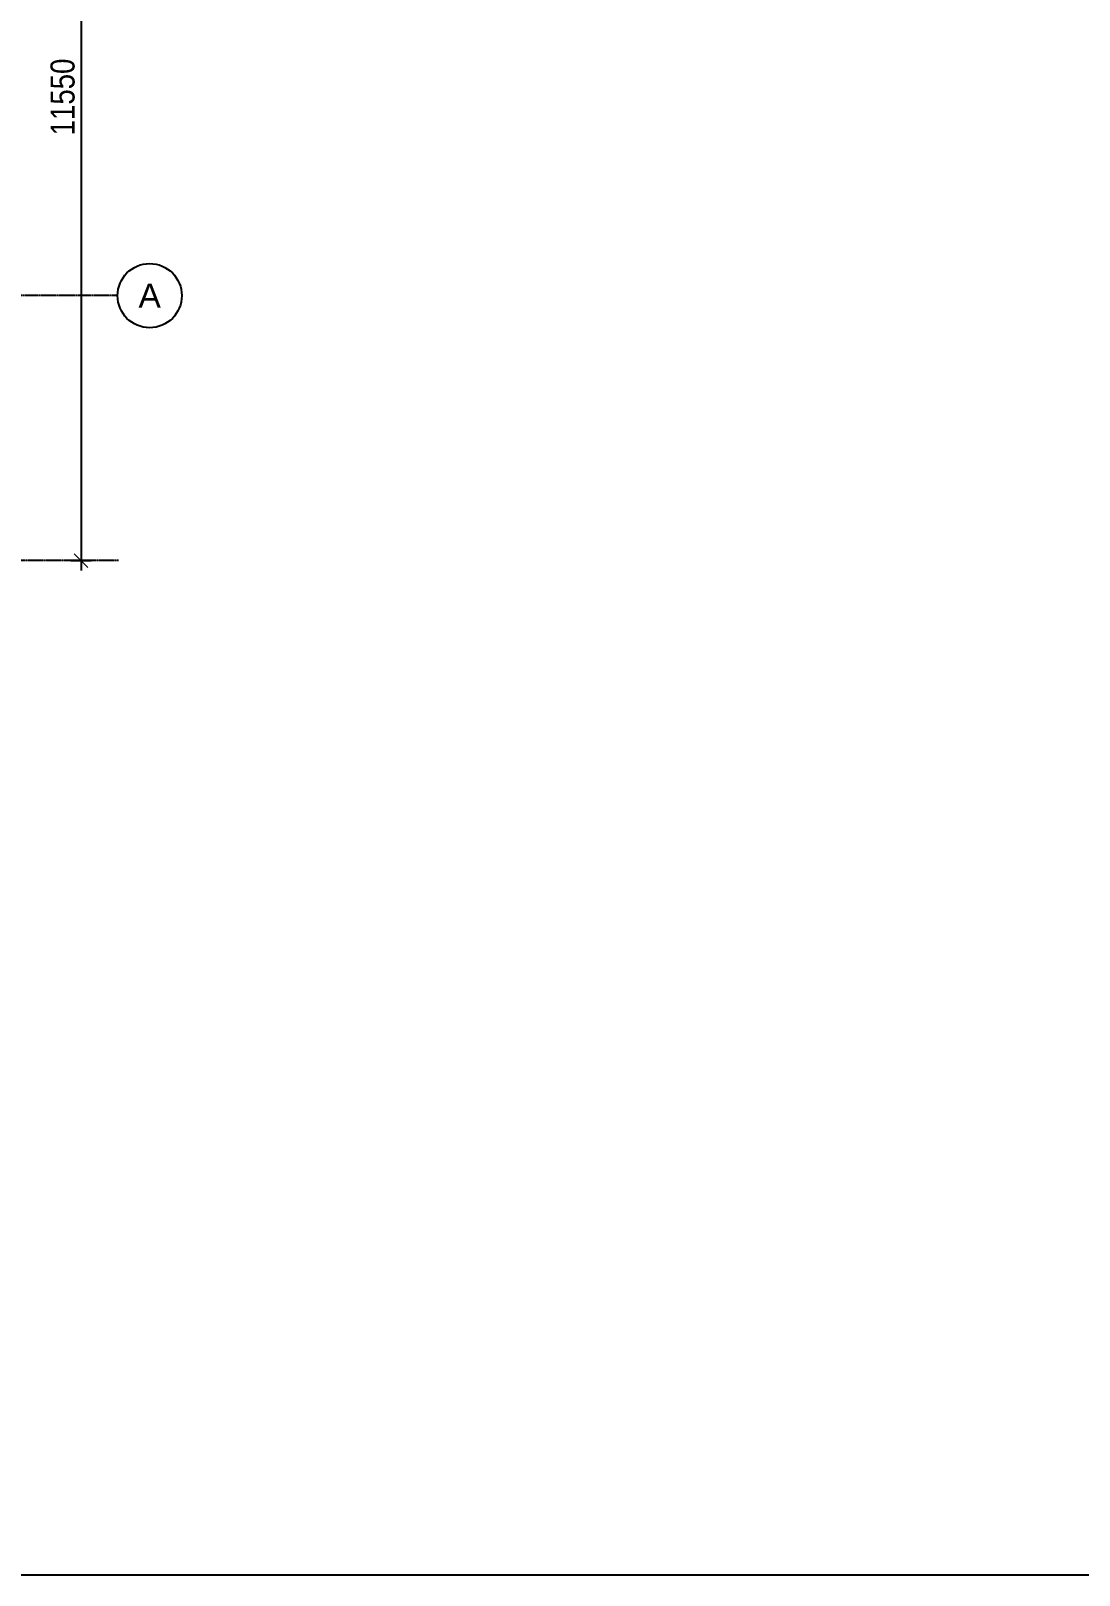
# Model space of a CAD drawing. Header units: inches. Extents: x 1152707 to 1351947, y 326920 to 480291.
# Drawn here: x 1239264 to 1252327, y 326920 to 346158 of the extents above; entities that cross this region are included whole.
import ezdxf
from ezdxf.enums import TextEntityAlignment as Align

# ---------------------------------------------------------------- set-up
doc = ezdxf.new("R2010")
doc.units = ezdxf.units.IN
doc.header["$MEASUREMENT"] = 0
doc.linetypes.add('CENTER', pattern=[50.8, 31.75, -6.35, 6.35, -6.35])
doc.linetypes.add('DOT2', pattern=[3.175, 0, -3.175])
for name, color, linetype in [('Axis', 9, 'CENTER'), ('dim-axis', 15, 'Continuous'), ('FFNEW', 252, 'Continuous'), ('wall pod', 7, 'Continuous')]:
    doc.layers.add(name, color=color, linetype=linetype)
doc.styles.add('ARIAL', font='ARIALN.TTF')
doc.styles.add('style1', font='arial.ttf')
doc.dimstyles.new('DIM-100', dxfattribs={"dimscale": 150, "dimtxt": 2, "dimasz": 1, "dimexe": 0.75, "dimexo": 1, "dimgap": 0.5, "dimtad": 1, "dimdec": 0, "dimzin": 11, "dimdsep": 46, "dimtxsty": 'ARIAL', "dimblk": 'R', "dimcen": 2.5, "dimdle": 1, "dimclrd": 256, "dimclre": 256, "dimclrt": 256, "dimazin": 0, "dimtfac": 1, "dimtdec": 0, "dimtix": 1, "dimtmove": 2, "dimatfit": 3, "dimldrblk": 'R', "dimtolj": 1, "dimtzin": 3, "dimlwd": -1, "dimlwe": 13, "dimarcsym": 0})

# ---------------------------------------------------------------- blocks, each defined once
blk = doc.blocks.new('R')
for p, q in [((-1.05, 0), (1.05, 0)), ((0, -1.05), (0, 1.05))]:
    blk.add_line(p, q)
at = {"color": 4, "lineweight": 13}
blk.add_line((-0.71, -0.71), (0.71, 0.71), dxfattribs=at)
blk = doc.blocks.new('*D127')
at = {"layer": 'Defpoints', "color": 0, "transparency": 16777216}
for p in [(1472112, 574009), (1472112, 562459), (1472112, 562459)]:
    blk.add_point(p, dxfattribs=at)
at = {"layer": 'dim-axis', "color": 251, "linetype": 'DOT2', "lineweight": 13, "transparency": 16777216}
for p, q in [((1471962, 574009), (1472000, 574009)), ((1471962, 562459), (1472000, 562459))]:
    blk.add_line(p, q, dxfattribs=at)
at = {"layer": 'dim-axis', "color": 251, "transparency": 16777216}
blk.add_line((1472112, 573889), (1472112, 562579), dxfattribs=at)
at = {"layer": 'dim-axis', "color": 251, "transparency": 16777216, "xscale": 120, "yscale": 120, "zscale": 120}
for p, rotation in [((1472112, 574009), 90), ((1472112, 562459), 270)]:
    blk.add_blockref('R', p, dxfattribs=dict(at, rotation=rotation))
at = {"layer": 'dim-axis', "color": 251, "transparency": 16777216, "insert": (1471884, 568234), "char_height": 300, "attachment_point": 5, "rotation": 90, "style": 'ARIAL'}
blk.add_mtext('\\A1;11550', dxfattribs=at)
blk = doc.blocks.new('SGSR')
at = {"layer": 'Axis', "color": 251, "ltscale": 0.5}
for p, q in [((1472567.8, 565758.6), (1468230.8, 565758.6)), ((1472579.5, 562458.6), (1466872.9, 562458.6))]:
    blk.add_line(p, q, dxfattribs=at)
at = {"layer": 'Axis', "color": 251, "linetype": 'Continuous'}
blk.add_circle((1472967.8, 565758.6), 400, dxfattribs=at)
at = {"layer": 'Axis', "color": 251, "linetype": 'Continuous', "style": 'style1'}
blk.add_text('A', height=300, dxfattribs=at).set_placement((1472967.8, 565758.6), align=Align.MIDDLE)
at = {"layer": 'dim-axis', "color": 251}
dim = blk.add_aligned_dim(p1=(1472112.4, 574008.6), p2=(1472112.4, 562458.6), distance=0, dimstyle='DIM-100', override={"dimasz": 0.8, "dimclrd": 251, "dimclre": 251, "dimclrt": 251}, dxfattribs=at)
dim.commit()
dim.dimension.update_dxf_attribs({"geometry": '*D127', "text_midpoint": (1471884.3, 568233.6)})

msp = doc.modelspace()

# ---------------------------------------------------------------- linework, layer by layer
at = {"layer": 'wall pod', "ltscale": 100}
msp.add_lwpolyline([(1152707, 480291), (1351947, 480291), (1351947, 326920), (1152707, 326920)], close=True, dxfattribs=at)

# ---------------------------------------------------------------- block references
at = {"layer": 'FFNEW', "color": 6, "linetype": 'Continuous'}
msp.add_blockref('SGSR', (-232223, -222899), dxfattribs=at)

doc.saveas('drawing.dxf')
